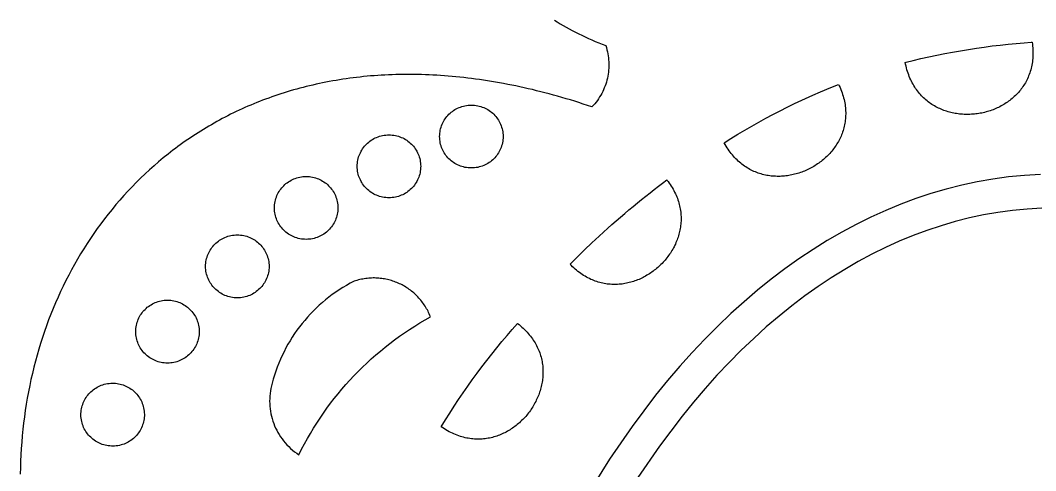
# Model space of a CAD drawing. Extents: x -250 to 250, y -370 to 370.
# Drawn here: x -248.5 to -7.4, y 103 to 210 of the extents above; entities that cross this region are included whole.
import ezdxf

# ---------------------------------------------------------------- set-up
doc = ezdxf.new("R2010")
doc.units = 0
doc.header["$MEASUREMENT"] = 0
doc.layers.get('0').update_dxf_attribs({"linetype": 'CONTINUOUS'})
doc.layers.add('COUCHE_1', color=18, linetype='CONTINUOUS')

msp = doc.modelspace()

# ---------------------------------------------------------------- linework, layer by layer
for points in [[(-8.17, 204.34), (-8.13, 203.9), (-8.09, 203.46), (-8.07, 203.02), (-8.05, 202.59), (-8.05, 202.17), (-8.06, 201.75), (-8.08, 201.33), (-8.11, 200.93), (-8.15, 200.52), (-8.19, 200.13), (-8.25, 199.74), (-8.32, 199.35), (-8.4, 198.97), (-8.49, 198.6), (-8.59, 198.23), (-8.69, 197.87), (-8.81, 197.51), (-8.93, 197.16), (-9.07, 196.82), (-9.21, 196.48), (-9.36, 196.14), (-9.51, 195.82), (-9.68, 195.5), (-9.85, 195.18), (-10.03, 194.87), (-10.22, 194.57), (-10.42, 194.27), (-10.62, 193.98), (-10.83, 193.69), (-11.04, 193.42), (-11.27, 193.14), (-11.5, 192.88), (-11.73, 192.62), (-11.97, 192.36), (-12.22, 192.12), (-12.48, 191.88), (-12.74, 191.64), (-13, 191.41), (-13.27, 191.19), (-13.54, 190.97), (-13.82, 190.77), (-14.11, 190.56), (-14.4, 190.37), (-14.69, 190.18), (-14.99, 189.99), (-15.29, 189.82), (-15.6, 189.65), (-15.91, 189.49), (-16.22, 189.33), (-16.54, 189.18), (-16.86, 189.04), (-17.19, 188.9), (-17.51, 188.77), (-17.84, 188.65), (-18.17, 188.53), (-18.51, 188.42), (-18.85, 188.32), (-19.18, 188.23), (-19.53, 188.14), (-19.87, 188.06), (-20.21, 187.98), (-20.56, 187.92), (-20.91, 187.86), (-21.26, 187.81), (-21.61, 187.76), (-21.96, 187.72), (-22.31, 187.69), (-22.66, 187.67), (-23.01, 187.65), (-23.36, 187.64), (-23.72, 187.64), (-24.07, 187.64), (-24.42, 187.65), (-24.77, 187.67), (-25.12, 187.7), (-25.47, 187.74), (-25.82, 187.78), (-26.17, 187.83), (-26.51, 187.88), (-26.86, 187.95), (-27.2, 188.02), (-27.54, 188.1), (-27.88, 188.19), (-28.22, 188.28), (-28.56, 188.39), (-28.89, 188.5), (-29.22, 188.61), (-29.55, 188.74), (-29.87, 188.87), (-30.19, 189.02), (-30.51, 189.17), (-30.82, 189.32), (-31.13, 189.49), (-31.44, 189.66), (-31.74, 189.84), (-32.04, 190.03), (-32.34, 190.23), (-32.63, 190.43), (-32.91, 190.65), (-33.2, 190.87), (-33.47, 191.1), (-33.74, 191.33), (-34.01, 191.58), (-34.27, 191.83), (-34.52, 192.1), (-34.77, 192.37), (-35.01, 192.65), (-35.25, 192.93), (-35.48, 193.23), (-35.71, 193.53), (-35.92, 193.84), (-36.13, 194.16), (-36.34, 194.49), (-36.53, 194.83), (-36.72, 195.18), (-36.91, 195.53), (-37.08, 195.89), (-37.25, 196.27), (-37.41, 196.65), (-37.56, 197.04), (-37.7, 197.43), (-37.83, 197.84), (-37.96, 198.25), (-38.08, 198.68), (-38.18, 199.11), (-38.28, 199.55), (-38.37, 200), (-38.17, 200.05), (-36.51, 200.46), (-34.64, 200.91), (-32.77, 201.33), (-30.89, 201.72), (-29.01, 202.1), (-27.13, 202.46), (-25.25, 202.79), (-23.37, 203.1), (-21.48, 203.39), (-19.6, 203.66), (-17.71, 203.91), (-15.81, 204.13), (-13.92, 204.33), (-12.03, 204.51), (-10.13, 204.66), (-8.46, 204.78), (-8.23, 204.79)], [(-54.04, 194.42), (-53.85, 194.01), (-53.68, 193.6), (-53.52, 193.2), (-53.38, 192.79), (-53.24, 192.39), (-53.12, 191.99), (-53.01, 191.59), (-52.91, 191.19), (-52.82, 190.8), (-52.75, 190.41), (-52.68, 190.02), (-52.63, 189.63), (-52.58, 189.24), (-52.55, 188.86), (-52.53, 188.48), (-52.52, 188.1), (-52.52, 187.73), (-52.53, 187.36), (-52.55, 186.99), (-52.57, 186.62), (-52.61, 186.26), (-52.66, 185.9), (-52.72, 185.54), (-52.78, 185.19), (-52.86, 184.84), (-52.95, 184.49), (-53.04, 184.15), (-53.14, 183.81), (-53.25, 183.47), (-53.37, 183.14), (-53.5, 182.81), (-53.63, 182.49), (-53.78, 182.17), (-53.93, 181.85), (-54.09, 181.54), (-54.25, 181.23), (-54.43, 180.93), (-54.61, 180.63), (-54.8, 180.34), (-54.99, 180.04), (-55.19, 179.76), (-55.4, 179.48), (-55.61, 179.2), (-55.83, 178.93), (-56.06, 178.66), (-56.29, 178.4), (-56.53, 178.15), (-56.78, 177.9), (-57.03, 177.65), (-57.28, 177.41), (-57.54, 177.17), (-57.81, 176.94), (-58.08, 176.72), (-58.35, 176.5), (-58.63, 176.29), (-58.92, 176.08), (-59.21, 175.88), (-59.5, 175.68), (-59.8, 175.49), (-60.1, 175.31), (-60.4, 175.13), (-60.71, 174.96), (-61.02, 174.8), (-61.34, 174.64), (-61.65, 174.49), (-61.98, 174.34), (-62.3, 174.2), (-62.63, 174.07), (-62.96, 173.94), (-63.29, 173.83), (-63.62, 173.71), (-63.96, 173.61), (-64.3, 173.51), (-64.64, 173.42), (-64.98, 173.34), (-65.32, 173.26), (-65.67, 173.19), (-66.01, 173.13), (-66.36, 173.08), (-66.71, 173.03), (-67.06, 173), (-67.41, 172.97), (-67.75, 172.94), (-68.11, 172.93), (-68.46, 172.92), (-68.81, 172.93), (-69.16, 172.94), (-69.51, 172.95), (-69.86, 172.98), (-70.21, 173.01), (-70.55, 173.06), (-70.9, 173.11), (-71.25, 173.17), (-71.59, 173.24), (-71.94, 173.32), (-72.28, 173.4), (-72.62, 173.5), (-72.96, 173.6), (-73.3, 173.72), (-73.64, 173.84), (-73.97, 173.97), (-74.3, 174.12), (-74.63, 174.27), (-74.96, 174.43), (-75.28, 174.6), (-75.6, 174.78), (-75.92, 174.97), (-76.23, 175.17), (-76.54, 175.38), (-76.85, 175.59), (-77.15, 175.82), (-77.45, 176.06), (-77.75, 176.31), (-78.04, 176.57), (-78.33, 176.84), (-78.61, 177.12), (-78.89, 177.41), (-79.16, 177.72), (-79.43, 178.03), (-79.7, 178.35), (-79.96, 178.68), (-80.21, 179.03), (-80.46, 179.38), (-80.7, 179.75), (-80.94, 180.13), (-81.17, 180.52), (-81.39, 180.92), (-79.76, 181.94), (-78.12, 182.94), (-76.47, 183.92), (-74.82, 184.88), (-73.15, 185.82), (-71.47, 186.74), (-69.79, 187.64), (-68.09, 188.52), (-66.39, 189.38), (-64.68, 190.22), (-62.96, 191.04), (-61.23, 191.84), (-60.3, 192.26), (-58.47, 193.05), (-56.07, 194.04), (-54.21, 194.78)], [(-94.97, 172.04), (-94.7, 171.69), (-94.44, 171.33), (-94.19, 170.98), (-93.96, 170.62), (-93.73, 170.26), (-93.52, 169.9), (-93.32, 169.54), (-93.14, 169.18), (-92.96, 168.82), (-92.79, 168.45), (-92.64, 168.09), (-92.5, 167.73), (-92.37, 167.36), (-92.25, 167), (-92.14, 166.63), (-92.04, 166.27), (-91.95, 165.9), (-91.88, 165.54), (-91.81, 165.18), (-91.75, 164.81), (-91.7, 164.45), (-91.67, 164.09), (-91.64, 163.73), (-91.62, 163.37), (-91.61, 163.01), (-91.62, 162.65), (-91.63, 162.3), (-91.65, 161.94), (-91.68, 161.59), (-91.71, 161.24), (-91.76, 160.89), (-91.82, 160.54), (-91.88, 160.19), (-91.95, 159.85), (-92.03, 159.51), (-92.12, 159.17), (-92.22, 158.83), (-92.32, 158.5), (-92.44, 158.16), (-92.56, 157.83), (-92.68, 157.51), (-92.82, 157.19), (-92.96, 156.86), (-93.11, 156.55), (-93.27, 156.23), (-93.43, 155.92), (-93.6, 155.62), (-93.78, 155.31), (-93.97, 155.01), (-94.16, 154.72), (-94.35, 154.43), (-94.56, 154.14), (-94.76, 153.86), (-94.98, 153.58), (-95.2, 153.3), (-95.43, 153.03), (-95.66, 152.77), (-95.9, 152.51), (-96.14, 152.25), (-96.39, 152), (-96.64, 151.76), (-96.9, 151.52), (-97.16, 151.28), (-97.43, 151.05), (-97.7, 150.83), (-97.98, 150.61), (-98.26, 150.4), (-98.54, 150.19), (-98.83, 149.99), (-99.13, 149.8), (-99.42, 149.61), (-99.73, 149.43), (-100.03, 149.25), (-100.34, 149.08), (-100.65, 148.92), (-100.96, 148.76), (-101.28, 148.61), (-101.6, 148.47), (-101.93, 148.34), (-102.25, 148.21), (-102.58, 148.09), (-102.91, 147.98), (-103.24, 147.87), (-103.58, 147.78), (-103.92, 147.69), (-104.26, 147.61), (-104.6, 147.53), (-104.94, 147.47), (-105.29, 147.41), (-105.63, 147.36), (-105.98, 147.32), (-106.33, 147.29), (-106.68, 147.27), (-107.03, 147.25), (-107.38, 147.25), (-107.74, 147.25), (-108.09, 147.27), (-108.44, 147.29), (-108.8, 147.32), (-109.15, 147.36), (-109.51, 147.41), (-109.86, 147.47), (-110.22, 147.54), (-110.57, 147.62), (-110.92, 147.71), (-111.28, 147.81), (-111.63, 147.92), (-111.98, 148.04), (-112.33, 148.18), (-112.68, 148.32), (-113.03, 148.47), (-113.38, 148.63), (-113.73, 148.81), (-114.07, 148.99), (-114.41, 149.19), (-114.75, 149.4), (-115.09, 149.62), (-115.43, 149.85), (-115.77, 150.09), (-116.1, 150.35), (-116.43, 150.61), (-116.76, 150.89), (-117.08, 151.18), (-117.41, 151.48), (-117.73, 151.8), (-117.98, 152.06), (-116.28, 153.76), (-114.56, 155.44), (-112.82, 157.11), (-111.06, 158.75), (-110.05, 159.68), (-109.04, 160.59), (-108.03, 161.49), (-107.02, 162.38), (-106.01, 163.26), (-105, 164.12), (-104, 164.97), (-102.99, 165.81), (-101.99, 166.63), (-100.98, 167.45), (-99.98, 168.25), (-98.98, 169.04), (-97.98, 169.82), (-96.98, 170.58), (-95.99, 171.34), (-95, 172.08)], [(-130.09, 137.71), (-129.74, 137.42), (-129.41, 137.13), (-129.09, 136.84), (-128.77, 136.54), (-128.48, 136.24), (-128.19, 135.94), (-127.91, 135.63), (-127.65, 135.32), (-127.39, 135), (-127.15, 134.69), (-126.92, 134.37), (-126.7, 134.04), (-126.49, 133.72), (-126.29, 133.39), (-126.1, 133.06), (-125.92, 132.72), (-125.75, 132.39), (-125.6, 132.05), (-125.45, 131.71), (-125.31, 131.37), (-125.19, 131.03), (-125.07, 130.69), (-124.96, 130.34), (-124.86, 130), (-124.78, 129.65), (-124.7, 129.3), (-124.63, 128.95), (-124.57, 128.6), (-124.52, 128.25), (-124.48, 127.9), (-124.45, 127.55), (-124.43, 127.2), (-124.41, 126.85), (-124.41, 126.5), (-124.41, 126.15), (-124.42, 125.8), (-124.44, 125.45), (-124.47, 125.1), (-124.51, 124.75), (-124.55, 124.41), (-124.61, 124.06), (-124.67, 123.72), (-124.74, 123.38), (-124.81, 123.03), (-124.9, 122.69), (-124.99, 122.36), (-125.09, 122.02), (-125.2, 121.69), (-125.31, 121.36), (-125.43, 121.03), (-125.56, 120.7), (-125.7, 120.38), (-125.84, 120.06), (-125.99, 119.74), (-126.14, 119.42), (-126.31, 119.11), (-126.48, 118.8), (-126.65, 118.5), (-126.83, 118.19), (-127.02, 117.9), (-127.21, 117.6), (-127.41, 117.31), (-127.62, 117.02), (-127.83, 116.74), (-128.05, 116.46), (-128.27, 116.19), (-128.5, 115.92), (-128.74, 115.66), (-128.98, 115.4), (-129.22, 115.15), (-129.47, 114.9), (-129.72, 114.66), (-129.98, 114.42), (-130.25, 114.19), (-130.52, 113.96), (-130.79, 113.74), (-131.07, 113.52), (-131.35, 113.32), (-131.64, 113.11), (-131.93, 112.92), (-132.23, 112.73), (-132.53, 112.55), (-132.83, 112.37), (-133.14, 112.2), (-133.45, 112.04), (-133.76, 111.89), (-134.08, 111.74), (-134.4, 111.6), (-134.73, 111.47), (-135.06, 111.34), (-135.39, 111.23), (-135.72, 111.12), (-136.06, 111.02), (-136.4, 110.93), (-136.74, 110.85), (-137.09, 110.77), (-137.44, 110.7), (-137.79, 110.65), (-138.14, 110.6), (-138.5, 110.56), (-138.85, 110.53), (-139.21, 110.51), (-139.58, 110.5), (-139.94, 110.5), (-140.3, 110.51), (-140.67, 110.53), (-141.04, 110.55), (-141.41, 110.59), (-141.78, 110.64), (-142.15, 110.7), (-142.53, 110.77), (-142.9, 110.85), (-143.28, 110.95), (-143.66, 111.05), (-144.03, 111.16), (-144.41, 111.29), (-144.79, 111.42), (-145.17, 111.57), (-145.55, 111.73), (-145.93, 111.9), (-146.31, 112.09), (-146.69, 112.28), (-147.07, 112.49), (-147.45, 112.71), (-147.83, 112.95), (-148.21, 113.19), (-148.59, 113.45), (-147.58, 115.09), (-146.56, 116.71), (-145.52, 118.32), (-144.46, 119.92), (-143.39, 121.5), (-142.29, 123.08), (-141.19, 124.63), (-140.06, 126.17), (-138.92, 127.7), (-137.76, 129.22), (-136.58, 130.72), (-135.39, 132.2), (-134.18, 133.67), (-132.95, 135.13), (-131.71, 136.56), (-130.45, 137.99)]]:
    msp.add_lwpolyline(points, close=True)
for points in [[(-6.28, 173.37), (-10.07, 173.15), (-13.83, 172.79), (-17.57, 172.28), (-21.28, 171.63), (-24.97, 170.85), (-28.63, 169.92), (-32.27, 168.86), (-35.87, 167.66), (-39.45, 166.33), (-43, 164.86), (-46.52, 163.26), (-50.01, 161.53), (-53.47, 159.68), (-56.89, 157.69), (-60.28, 155.58), (-63.63, 153.34), (-66.94, 150.98), (-70.22, 148.49), (-73.45, 145.89), (-76.65, 143.16), (-79.8, 140.32), (-82.9, 137.36), (-85.96, 134.29), (-88.97, 131.1), (-91.94, 127.81), (-94.85, 124.4), (-97.68, 120.92), (-103.26, 113.54), (-108.59, 105.78), (-113.69, 97.63)], [(-5.97, 165.38), (-9.45, 165.17), (-12.91, 164.84), (-16.35, 164.37), (-19.76, 163.78), (-23.15, 163.05), (-26.53, 162.2), (-29.88, 161.22), (-33.22, 160.11), (-36.53, 158.88), (-39.82, 157.52), (-43.09, 156.03), (-46.34, 154.42), (-49.56, 152.69), (-52.76, 150.83), (-55.94, 148.86), (-59.08, 146.75), (-62.2, 144.53), (-65.29, 142.19), (-68.35, 139.73), (-71.37, 137.15), (-74.36, 134.45), (-77.31, 131.64), (-80.22, 128.72), (-83.09, 125.68), (-85.92, 122.53), (-88.7, 119.27), (-91.39, 115.98), (-96.77, 108.85), (-101.9, 101.39)]]:
    msp.add_lwpolyline(points)
at = {"layer": 'COUCHE_1'}
msp.add_lwpolyline([(-121.71, 210.04), (-121.02, 209.62), (-120.32, 209.2), (-119.62, 208.79), (-118.9, 208.39), (-118.17, 207.99), (-117.44, 207.6), (-116.69, 207.21), (-115.93, 206.83), (-115.17, 206.45), (-114.39, 206.08), (-113.6, 205.72), (-112.8, 205.36), (-111.99, 205.01), (-111.18, 204.66), (-110.35, 204.32), (-109.51, 203.99), (-109.36, 203.51), (-109.22, 203.03), (-109.11, 202.55), (-109.01, 202.07), (-108.92, 201.58), (-108.86, 201.09), (-108.81, 200.61), (-108.78, 200.12), (-108.76, 199.63), (-108.76, 199.15), (-108.78, 198.66), (-108.81, 198.18), (-108.86, 197.7), (-108.93, 197.22), (-109.01, 196.74), (-109.11, 196.27), (-109.22, 195.8), (-109.35, 195.33), (-109.5, 194.87), (-109.66, 194.41), (-109.84, 193.96), (-110.03, 193.51), (-110.23, 193.07), (-110.46, 192.64), (-110.69, 192.21), (-110.95, 191.79), (-111.21, 191.38), (-111.49, 190.97), (-111.79, 190.58), (-112.1, 190.19), (-112.43, 189.81), (-112.77, 189.44), (-113.8, 189.79), (-114.83, 190.12), (-115.86, 190.45), (-116.88, 190.77), (-117.9, 191.09), (-118.91, 191.39), (-119.93, 191.68), (-120.93, 191.97), (-121.94, 192.25), (-122.94, 192.52), (-123.94, 192.78), (-124.94, 193.04), (-125.93, 193.29), (-126.92, 193.53), (-127.91, 193.76), (-128.89, 193.98), (-129.87, 194.19), (-130.84, 194.4), (-131.82, 194.6), (-132.79, 194.79), (-133.75, 194.98), (-134.71, 195.15), (-135.67, 195.32), (-136.63, 195.48), (-137.58, 195.64), (-138.53, 195.78), (-139.47, 195.92), (-140.41, 196.05), (-141.35, 196.17), (-142.29, 196.29), (-143.22, 196.4), (-144.15, 196.5), (-145.07, 196.59), (-145.99, 196.68), (-146.91, 196.76), (-147.82, 196.83), (-148.73, 196.89), (-149.64, 196.95), (-150.54, 197), (-151.44, 197.04), (-152.34, 197.08), (-153.23, 197.11), (-154.12, 197.13), (-155, 197.14), (-155.88, 197.15), (-156.76, 197.15), (-157.64, 197.14), (-158.51, 197.13), (-159.37, 197.11), (-160.24, 197.08), (-161.1, 197.05), (-161.95, 197.01), (-162.81, 196.96), (-163.65, 196.9), (-164.5, 196.84), (-165.34, 196.78), (-166.18, 196.7), (-167.01, 196.62), (-167.84, 196.53), (-168.67, 196.44), (-169.49, 196.34), (-170.31, 196.23), (-171.13, 196.12), (-171.94, 196), (-172.75, 195.87), (-173.55, 195.74), (-174.35, 195.6), (-175.15, 195.45), (-175.94, 195.3), (-176.73, 195.15), (-177.51, 194.98), (-178.29, 194.81), (-179.07, 194.63), (-179.85, 194.45), (-180.62, 194.26), (-181.38, 194.07), (-182.14, 193.87), (-182.9, 193.66), (-183.65, 193.45), (-184.41, 193.23), (-185.15, 193.01), (-185.89, 192.78), (-186.63, 192.54), (-187.37, 192.3), (-188.1, 192.05), (-188.82, 191.8), (-189.55, 191.54), (-190.27, 191.28), (-190.98, 191.01), (-191.69, 190.73), (-192.4, 190.45), (-193.1, 190.16), (-193.8, 189.87), (-194.5, 189.57), (-195.19, 189.27), (-195.87, 188.96), (-196.56, 188.64), (-197.24, 188.32), (-197.91, 188), (-198.58, 187.67), (-199.25, 187.33), (-199.91, 186.99), (-200.57, 186.65), (-201.22, 186.3), (-201.87, 185.94), (-202.52, 185.58), (-203.16, 185.21), (-203.8, 184.84), (-204.43, 184.47), (-205.06, 184.08), (-205.69, 183.7), (-206.31, 183.31), (-206.93, 182.91), (-207.54, 182.51), (-208.15, 182.1), (-208.75, 181.69), (-209.35, 181.28), (-209.95, 180.86), (-210.54, 180.43), (-211.13, 180), (-211.71, 179.57), (-212.29, 179.13), (-213.44, 178.24), (-214.57, 177.33), (-215.68, 176.4), (-216.77, 175.46), (-217.85, 174.5), (-218.91, 173.52), (-219.95, 172.52), (-220.98, 171.51), (-221.98, 170.48), (-222.97, 169.43), (-223.94, 168.37), (-224.9, 167.3), (-225.84, 166.21), (-226.75, 165.1), (-227.65, 163.98), (-228.54, 162.84), (-229.4, 161.69), (-230.25, 160.53), (-231.08, 159.35), (-231.89, 158.16), (-232.68, 156.95), (-233.45, 155.73), (-234.21, 154.5), (-234.94, 153.26), (-235.66, 152), (-236.36, 150.73), (-237.04, 149.45), (-237.7, 148.16), (-238.34, 146.86), (-238.97, 145.55), (-239.57, 144.22), (-240.16, 142.89), (-240.72, 141.54), (-241.27, 140.18), (-241.8, 138.82), (-242.31, 137.44), (-242.79, 136.06), (-243.26, 134.67), (-243.71, 133.26), (-244.14, 131.85), (-244.56, 130.43), (-244.95, 129), (-245.32, 127.57), (-245.67, 126.13), (-246, 124.68), (-246.31, 123.22), (-246.6, 121.75), (-246.87, 120.28), (-247.13, 118.8), (-247.36, 117.32), (-247.57, 115.83), (-247.76, 114.34), (-247.93, 112.84), (-248.07, 111.33), (-248.2, 109.82), (-248.31, 108.31), (-248.4, 106.79), (-248.46, 105.26), (-248.51, 103.74), (-248.53, 102.21)], dxfattribs=at)
for points in [[(-141.41, 189.87), (-141.03, 189.86), (-140.64, 189.83), (-140.27, 189.78), (-139.9, 189.72), (-139.53, 189.63), (-139.17, 189.53), (-138.82, 189.41), (-138.48, 189.28), (-138.15, 189.13), (-137.82, 188.97), (-137.51, 188.79), (-137.2, 188.59), (-136.91, 188.38), (-136.62, 188.16), (-136.35, 187.93), (-136.09, 187.68), (-135.84, 187.42), (-135.6, 187.15), (-135.38, 186.87), (-135.17, 186.57), (-134.97, 186.27), (-134.79, 185.96), (-134.62, 185.63), (-134.47, 185.3), (-134.34, 184.96), (-134.22, 184.62), (-134.12, 184.26), (-134.03, 183.9), (-133.97, 183.53), (-133.92, 183.16), (-133.89, 182.78), (-133.88, 182.39), (-133.89, 182.01), (-133.92, 181.63), (-133.97, 181.26), (-134.03, 180.89), (-134.12, 180.53), (-134.22, 180.17), (-134.34, 179.82), (-134.47, 179.49), (-134.62, 179.15), (-134.79, 178.83), (-134.97, 178.52), (-135.17, 178.22), (-135.38, 177.92), (-135.6, 177.64), (-135.84, 177.37), (-136.09, 177.11), (-136.35, 176.86), (-136.62, 176.63), (-136.91, 176.41), (-137.2, 176.2), (-137.51, 176), (-137.82, 175.82), (-138.15, 175.66), (-138.48, 175.51), (-138.82, 175.37), (-139.17, 175.26), (-139.53, 175.16), (-139.9, 175.07), (-140.27, 175.01), (-140.64, 174.96), (-141.03, 174.93), (-141.41, 174.92), (-141.8, 174.93), (-142.19, 174.96), (-142.56, 175.01), (-142.93, 175.07), (-143.3, 175.16), (-143.66, 175.26), (-144.01, 175.37), (-144.35, 175.51), (-144.68, 175.66), (-145.01, 175.82), (-145.32, 176), (-145.63, 176.2), (-145.92, 176.41), (-146.21, 176.63), (-146.48, 176.86), (-146.74, 177.11), (-146.99, 177.37), (-147.23, 177.64), (-147.45, 177.92), (-147.66, 178.22), (-147.86, 178.52), (-148.04, 178.83), (-148.21, 179.15), (-148.36, 179.49), (-148.49, 179.82), (-148.61, 180.17), (-148.71, 180.53), (-148.8, 180.89), (-148.86, 181.26), (-148.91, 181.63), (-148.94, 182.01), (-148.95, 182.39), (-148.94, 182.78), (-148.91, 183.16), (-148.86, 183.53), (-148.8, 183.9), (-148.71, 184.26), (-148.61, 184.62), (-148.49, 184.96), (-148.36, 185.3), (-148.21, 185.63), (-148.04, 185.96), (-147.86, 186.27), (-147.66, 186.57), (-147.45, 186.87), (-147.23, 187.15), (-146.99, 187.42), (-146.74, 187.68), (-146.48, 187.93), (-146.21, 188.16), (-145.92, 188.38), (-145.63, 188.59), (-145.32, 188.79), (-145.01, 188.97), (-144.68, 189.13), (-144.35, 189.28), (-144.01, 189.41), (-143.66, 189.53), (-143.3, 189.63), (-142.93, 189.72), (-142.56, 189.78), (-142.19, 189.83), (-141.8, 189.86)], [(-160.98, 182.79), (-160.6, 182.78), (-160.21, 182.75), (-159.84, 182.7), (-159.47, 182.64), (-159.1, 182.55), (-158.74, 182.45), (-158.39, 182.34), (-158.05, 182.2), (-157.72, 182.05), (-157.39, 181.89), (-157.08, 181.71), (-156.77, 181.51), (-156.48, 181.3), (-156.19, 181.08), (-155.92, 180.85), (-155.66, 180.6), (-155.41, 180.34), (-155.17, 180.07), (-154.95, 179.79), (-154.74, 179.49), (-154.54, 179.19), (-154.36, 178.88), (-154.19, 178.56), (-154.04, 178.22), (-153.91, 177.89), (-153.79, 177.54), (-153.69, 177.18), (-153.6, 176.82), (-153.54, 176.45), (-153.49, 176.08), (-153.46, 175.7), (-153.45, 175.32), (-153.46, 174.93), (-153.49, 174.55), (-153.54, 174.18), (-153.6, 173.81), (-153.69, 173.45), (-153.79, 173.09), (-153.91, 172.75), (-154.04, 172.41), (-154.19, 172.08), (-154.36, 171.75), (-154.54, 171.44), (-154.74, 171.14), (-154.95, 170.84), (-155.17, 170.56), (-155.41, 170.29), (-155.66, 170.03), (-155.92, 169.78), (-156.19, 169.55), (-156.48, 169.33), (-156.77, 169.12), (-157.08, 168.92), (-157.39, 168.74), (-157.72, 168.58), (-158.05, 168.43), (-158.39, 168.3), (-158.74, 168.18), (-159.1, 168.08), (-159.47, 167.99), (-159.84, 167.93), (-160.21, 167.88), (-160.6, 167.85), (-160.98, 167.84), (-161.37, 167.85), (-161.75, 167.88), (-162.13, 167.93), (-162.5, 167.99), (-162.87, 168.08), (-163.23, 168.18), (-163.58, 168.3), (-163.92, 168.43), (-164.25, 168.58), (-164.58, 168.74), (-164.89, 168.92), (-165.2, 169.12), (-165.49, 169.33), (-165.78, 169.55), (-166.05, 169.78), (-166.31, 170.03), (-166.56, 170.29), (-166.8, 170.56), (-167.02, 170.84), (-167.23, 171.14), (-167.43, 171.44), (-167.61, 171.75), (-167.78, 172.08), (-167.93, 172.41), (-168.06, 172.75), (-168.18, 173.09), (-168.28, 173.45), (-168.37, 173.81), (-168.43, 174.18), (-168.48, 174.55), (-168.51, 174.93), (-168.52, 175.32), (-168.51, 175.7), (-168.48, 176.08), (-168.43, 176.45), (-168.37, 176.82), (-168.28, 177.18), (-168.18, 177.54), (-168.06, 177.89), (-167.93, 178.22), (-167.78, 178.56), (-167.61, 178.88), (-167.43, 179.19), (-167.23, 179.49), (-167.02, 179.79), (-166.8, 180.07), (-166.56, 180.34), (-166.31, 180.6), (-166.05, 180.85), (-165.78, 181.08), (-165.49, 181.3), (-165.2, 181.51), (-164.89, 181.71), (-164.58, 181.89), (-164.25, 182.05), (-163.92, 182.2), (-163.58, 182.34), (-163.23, 182.45), (-162.87, 182.55), (-162.5, 182.64), (-162.13, 182.7), (-161.75, 182.75), (-161.37, 182.78)], [(-180.64, 172.91), (-180.26, 172.9), (-179.87, 172.88), (-179.5, 172.83), (-179.13, 172.76), (-178.76, 172.68), (-178.4, 172.58), (-178.05, 172.46), (-177.71, 172.33), (-177.38, 172.18), (-177.05, 172.01), (-176.74, 171.83), (-176.43, 171.64), (-176.14, 171.43), (-175.85, 171.21), (-175.58, 170.97), (-175.32, 170.72), (-175.07, 170.47), (-174.83, 170.19), (-174.61, 169.91), (-174.4, 169.62), (-174.2, 169.32), (-174.02, 169), (-173.85, 168.68), (-173.7, 168.35), (-173.57, 168.01), (-173.45, 167.66), (-173.35, 167.31), (-173.26, 166.95), (-173.2, 166.58), (-173.15, 166.2), (-173.12, 165.82), (-173.11, 165.44), (-173.12, 165.06), (-173.15, 164.68), (-173.2, 164.3), (-173.26, 163.93), (-173.35, 163.57), (-173.45, 163.22), (-173.57, 162.87), (-173.7, 162.53), (-173.85, 162.2), (-174.02, 161.88), (-174.2, 161.56), (-174.4, 161.26), (-174.61, 160.97), (-174.83, 160.69), (-175.07, 160.41), (-175.32, 160.16), (-175.58, 159.91), (-175.85, 159.67), (-176.14, 159.45), (-176.43, 159.24), (-176.74, 159.05), (-177.05, 158.87), (-177.38, 158.7), (-177.71, 158.55), (-178.05, 158.42), (-178.4, 158.3), (-178.76, 158.2), (-179.13, 158.12), (-179.5, 158.05), (-179.87, 158), (-180.26, 157.98), (-180.64, 157.97), (-181.03, 157.98), (-181.41, 158), (-181.79, 158.05), (-182.16, 158.12), (-182.53, 158.2), (-182.88, 158.3), (-183.23, 158.42), (-183.58, 158.55), (-183.91, 158.7), (-184.24, 158.87), (-184.55, 159.05), (-184.86, 159.24), (-185.15, 159.45), (-185.44, 159.67), (-185.71, 159.91), (-185.97, 160.16), (-186.22, 160.41), (-186.46, 160.69), (-186.68, 160.97), (-186.89, 161.26), (-187.09, 161.56), (-187.27, 161.88), (-187.44, 162.2), (-187.59, 162.53), (-187.72, 162.87), (-187.84, 163.22), (-187.94, 163.57), (-188.03, 163.93), (-188.09, 164.3), (-188.14, 164.68), (-188.17, 165.06), (-188.18, 165.44), (-188.17, 165.82), (-188.14, 166.2), (-188.09, 166.58), (-188.03, 166.95), (-187.94, 167.31), (-187.84, 167.66), (-187.72, 168.01), (-187.59, 168.35), (-187.44, 168.68), (-187.27, 169), (-187.09, 169.32), (-186.89, 169.62), (-186.68, 169.91), (-186.46, 170.19), (-186.22, 170.47), (-185.97, 170.72), (-185.71, 170.97), (-185.44, 171.21), (-185.15, 171.43), (-184.86, 171.64), (-184.55, 171.83), (-184.24, 172.01), (-183.91, 172.18), (-183.58, 172.33), (-183.23, 172.46), (-182.88, 172.58), (-182.53, 172.68), (-182.16, 172.76), (-181.79, 172.83), (-181.41, 172.88), (-181.03, 172.9)], [(-197, 159.02), (-196.61, 159.01), (-196.23, 158.98), (-195.85, 158.94), (-195.48, 158.87), (-195.11, 158.79), (-194.76, 158.69), (-194.41, 158.57), (-194.06, 158.44), (-193.73, 158.29), (-193.4, 158.12), (-193.09, 157.94), (-192.78, 157.75), (-192.49, 157.54), (-192.2, 157.32), (-191.93, 157.08), (-191.67, 156.83), (-191.42, 156.57), (-191.18, 156.3), (-190.96, 156.02), (-190.75, 155.73), (-190.55, 155.42), (-190.37, 155.11), (-190.2, 154.79), (-190.05, 154.46), (-189.92, 154.12), (-189.8, 153.77), (-189.7, 153.42), (-189.61, 153.06), (-189.55, 152.69), (-189.5, 152.31), (-189.47, 151.93), (-189.46, 151.55), (-189.47, 151.16), (-189.5, 150.79), (-189.55, 150.41), (-189.61, 150.04), (-189.7, 149.68), (-189.8, 149.33), (-189.92, 148.98), (-190.05, 148.64), (-190.2, 148.31), (-190.37, 147.99), (-190.55, 147.67), (-190.75, 147.37), (-190.96, 147.08), (-191.18, 146.8), (-191.42, 146.52), (-191.67, 146.26), (-191.93, 146.02), (-192.2, 145.78), (-192.49, 145.56), (-192.78, 145.35), (-193.09, 145.16), (-193.4, 144.98), (-193.73, 144.81), (-194.06, 144.66), (-194.41, 144.53), (-194.76, 144.41), (-195.11, 144.31), (-195.48, 144.23), (-195.85, 144.16), (-196.23, 144.11), (-196.61, 144.09), (-197, 144.08), (-197.38, 144.09), (-197.77, 144.11), (-198.14, 144.16), (-198.51, 144.23), (-198.88, 144.31), (-199.24, 144.41), (-199.59, 144.53), (-199.93, 144.66), (-200.26, 144.81), (-200.59, 144.98), (-200.9, 145.16), (-201.21, 145.35), (-201.5, 145.56), (-201.79, 145.78), (-202.06, 146.02), (-202.32, 146.26), (-202.57, 146.52), (-202.81, 146.8), (-203.03, 147.08), (-203.24, 147.37), (-203.44, 147.67), (-203.62, 147.99), (-203.79, 148.31), (-203.94, 148.64), (-204.07, 148.98), (-204.19, 149.33), (-204.29, 149.68), (-204.38, 150.04), (-204.44, 150.41), (-204.49, 150.79), (-204.52, 151.16), (-204.53, 151.55), (-204.52, 151.93), (-204.49, 152.31), (-204.44, 152.69), (-204.38, 153.06), (-204.29, 153.42), (-204.19, 153.77), (-204.07, 154.12), (-203.94, 154.46), (-203.79, 154.79), (-203.62, 155.11), (-203.44, 155.42), (-203.24, 155.73), (-203.03, 156.02), (-202.81, 156.3), (-202.57, 156.57), (-202.32, 156.83), (-202.06, 157.08), (-201.79, 157.32), (-201.5, 157.54), (-201.21, 157.75), (-200.9, 157.94), (-200.59, 158.12), (-200.26, 158.29), (-199.93, 158.44), (-199.59, 158.57), (-199.24, 158.69), (-198.88, 158.79), (-198.51, 158.87), (-198.14, 158.94), (-197.77, 158.98), (-197.38, 159.01)], [(-169.28, 148.01), (-170.18, 147.54), (-171.06, 147.04), (-171.93, 146.52), (-172.78, 145.98), (-173.62, 145.42), (-174.44, 144.83), (-175.24, 144.23), (-176.02, 143.61), (-176.79, 142.97), (-177.54, 142.31), (-178.27, 141.63), (-178.98, 140.93), (-179.67, 140.21), (-180.34, 139.48), (-180.99, 138.73), (-181.62, 137.96), (-182.24, 137.18), (-182.83, 136.38), (-183.4, 135.57), (-183.94, 134.74), (-184.47, 133.89), (-184.97, 133.04), (-185.45, 132.16), (-185.91, 131.28), (-186.35, 130.38), (-186.76, 129.47), (-187.15, 128.55), (-187.51, 127.62), (-187.85, 126.67), (-188.17, 125.71), (-188.46, 124.75), (-188.72, 123.77), (-188.88, 123.17), (-189.02, 122.56), (-189.13, 121.96), (-189.22, 121.35), (-189.28, 120.74), (-189.31, 120.13), (-189.32, 119.53), (-189.31, 118.92), (-189.27, 118.32), (-189.21, 117.73), (-189.13, 117.13), (-189.02, 116.54), (-188.89, 115.96), (-188.73, 115.38), (-188.56, 114.81), (-188.36, 114.25), (-188.14, 113.7), (-187.9, 113.15), (-187.63, 112.61), (-187.35, 112.09), (-187.04, 111.57), (-186.72, 111.07), (-186.37, 110.57), (-186, 110.09), (-185.62, 109.63), (-185.21, 109.18), (-184.78, 108.74), (-184.34, 108.32), (-183.87, 107.91), (-183.39, 107.53), (-182.89, 107.16), (-182.37, 106.8), (-181.72, 108.09), (-181.05, 109.37), (-180.35, 110.63), (-179.64, 111.88), (-178.89, 113.11), (-178.13, 114.32), (-177.34, 115.52), (-176.53, 116.71), (-175.7, 117.88), (-174.85, 119.03), (-173.98, 120.16), (-173.08, 121.28), (-172.16, 122.38), (-171.23, 123.46), (-170.27, 124.52), (-169.29, 125.57), (-168.29, 126.6), (-167.28, 127.6), (-166.24, 128.59), (-165.18, 129.56), (-164.11, 130.51), (-163.02, 131.44), (-161.91, 132.35), (-160.78, 133.24), (-159.63, 134.11), (-158.47, 134.95), (-157.29, 135.78), (-156.09, 136.58), (-154.87, 137.36), (-153.64, 138.12), (-152.4, 138.86), (-151.13, 139.57), (-151.27, 139.91), (-151.41, 140.24), (-151.56, 140.56), (-151.71, 140.88), (-151.87, 141.2), (-152.04, 141.5), (-152.22, 141.81), (-152.4, 142.11), (-152.59, 142.4), (-152.79, 142.69), (-152.99, 142.97), (-153.2, 143.24), (-153.42, 143.51), (-153.64, 143.77), (-153.87, 144.03), (-154.1, 144.28), (-154.34, 144.53), (-154.58, 144.77), (-154.83, 145), (-155.08, 145.23), (-155.34, 145.45), (-155.61, 145.66), (-155.88, 145.87), (-156.15, 146.07), (-156.43, 146.26), (-156.71, 146.45), (-156.99, 146.63), (-157.28, 146.81), (-157.58, 146.97), (-157.88, 147.13), (-158.18, 147.29), (-158.48, 147.43), (-158.79, 147.57), (-159.1, 147.7), (-159.42, 147.83), (-159.74, 147.95), (-160.06, 148.06), (-160.38, 148.16), (-160.7, 148.25), (-161.03, 148.34), (-161.36, 148.42), (-161.7, 148.49), (-162.03, 148.56), (-162.37, 148.62), (-162.7, 148.66), (-163.04, 148.7), (-163.39, 148.74), (-163.73, 148.76), (-164.07, 148.78), (-164.42, 148.79), (-164.76, 148.79), (-165.11, 148.78), (-165.46, 148.76), (-165.8, 148.74), (-166.15, 148.7), (-166.5, 148.66), (-166.85, 148.61), (-167.2, 148.55), (-167.54, 148.48), (-167.89, 148.41), (-168.24, 148.32), (-168.59, 148.23), (-168.93, 148.12)], [(-213.58, 143.53), (-213.2, 143.52), (-212.81, 143.49), (-212.44, 143.44), (-212.06, 143.37), (-211.7, 143.29), (-211.34, 143.19), (-210.99, 143.07), (-210.65, 142.94), (-210.32, 142.79), (-209.99, 142.62), (-209.68, 142.44), (-209.37, 142.25), (-209.08, 142.04), (-208.79, 141.82), (-208.52, 141.58), (-208.26, 141.34), (-208.01, 141.08), (-207.77, 140.81), (-207.55, 140.52), (-207.34, 140.23), (-207.14, 139.93), (-206.96, 139.61), (-206.79, 139.29), (-206.64, 138.96), (-206.51, 138.62), (-206.39, 138.27), (-206.29, 137.92), (-206.2, 137.56), (-206.14, 137.19), (-206.09, 136.82), (-206.06, 136.44), (-206.05, 136.05), (-206.06, 135.67), (-206.09, 135.29), (-206.14, 134.91), (-206.2, 134.55), (-206.29, 134.18), (-206.39, 133.83), (-206.51, 133.48), (-206.64, 133.14), (-206.79, 132.81), (-206.96, 132.49), (-207.14, 132.18), (-207.34, 131.87), (-207.55, 131.58), (-207.77, 131.3), (-208.01, 131.03), (-208.26, 130.77), (-208.52, 130.52), (-208.79, 130.28), (-209.08, 130.06), (-209.37, 129.85), (-209.68, 129.66), (-209.99, 129.48), (-210.32, 129.31), (-210.65, 129.17), (-210.99, 129.03), (-211.34, 128.91), (-211.7, 128.81), (-212.06, 128.73), (-212.44, 128.66), (-212.81, 128.62), (-213.2, 128.59), (-213.58, 128.58), (-213.97, 128.59), (-214.35, 128.62), (-214.73, 128.66), (-215.1, 128.73), (-215.47, 128.81), (-215.82, 128.91), (-216.17, 129.03), (-216.52, 129.17), (-216.85, 129.31), (-217.17, 129.48), (-217.49, 129.66), (-217.8, 129.85), (-218.09, 130.06), (-218.38, 130.28), (-218.65, 130.52), (-218.91, 130.77), (-219.16, 131.03), (-219.4, 131.3), (-219.62, 131.58), (-219.83, 131.87), (-220.03, 132.18), (-220.21, 132.49), (-220.38, 132.81), (-220.53, 133.14), (-220.66, 133.48), (-220.78, 133.83), (-220.88, 134.18), (-220.96, 134.55), (-221.03, 134.91), (-221.08, 135.29), (-221.11, 135.67), (-221.12, 136.05), (-221.11, 136.44), (-221.08, 136.82), (-221.03, 137.19), (-220.96, 137.56), (-220.88, 137.92), (-220.78, 138.27), (-220.66, 138.62), (-220.53, 138.96), (-220.38, 139.29), (-220.21, 139.61), (-220.03, 139.93), (-219.83, 140.23), (-219.62, 140.52), (-219.4, 140.81), (-219.16, 141.08), (-218.91, 141.34), (-218.65, 141.58), (-218.38, 141.82), (-218.09, 142.04), (-217.8, 142.25), (-217.49, 142.44), (-217.17, 142.62), (-216.85, 142.79), (-216.52, 142.94), (-216.17, 143.07), (-215.82, 143.19), (-215.47, 143.29), (-215.1, 143.37), (-214.73, 143.44), (-214.35, 143.49), (-213.97, 143.52)], [(-227.83, 123.7), (-227.44, 123.75), (-227.06, 123.79), (-226.68, 123.8), (-226.3, 123.8), (-225.93, 123.77), (-225.56, 123.73), (-225.2, 123.67), (-224.84, 123.6), (-224.48, 123.5), (-224.13, 123.39), (-223.79, 123.27), (-223.46, 123.12), (-223.13, 122.97), (-222.82, 122.79), (-222.51, 122.6), (-222.21, 122.4), (-221.92, 122.19), (-221.64, 121.96), (-221.38, 121.72), (-221.12, 121.46), (-220.88, 121.19), (-220.65, 120.91), (-220.43, 120.62), (-220.23, 120.32), (-220.04, 120.01), (-219.86, 119.68), (-219.7, 119.35), (-219.56, 119.01), (-219.44, 118.65), (-219.33, 118.29), (-219.24, 117.92), (-219.16, 117.55), (-219.11, 117.16), (-219.08, 116.79), (-219.06, 116.41), (-219.07, 116.03), (-219.09, 115.66), (-219.13, 115.3), (-219.19, 114.94), (-219.27, 114.58), (-219.36, 114.23), (-219.48, 113.88), (-219.6, 113.55), (-219.75, 113.21), (-219.91, 112.89), (-220.08, 112.58), (-220.27, 112.27), (-220.47, 111.97), (-220.69, 111.69), (-220.92, 111.41), (-221.17, 111.15), (-221.42, 110.89), (-221.69, 110.65), (-221.97, 110.42), (-222.27, 110.21), (-222.57, 110.01), (-222.89, 109.82), (-223.21, 109.65), (-223.55, 109.49), (-223.9, 109.35), (-224.25, 109.22), (-224.62, 109.12), (-224.99, 109.03), (-225.37, 108.95), (-225.75, 108.9), (-226.14, 108.87), (-226.52, 108.85), (-226.89, 108.86), (-227.27, 108.88), (-227.64, 108.92), (-228, 108.98), (-228.36, 109.06), (-228.71, 109.15), (-229.06, 109.26), (-229.4, 109.39), (-229.74, 109.53), (-230.06, 109.69), (-230.38, 109.86), (-230.69, 110.05), (-230.99, 110.25), (-231.27, 110.47), (-231.55, 110.7), (-231.82, 110.94), (-232.08, 111.19), (-232.32, 111.46), (-232.55, 111.74), (-232.77, 112.03), (-232.97, 112.33), (-233.16, 112.65), (-233.33, 112.97), (-233.49, 113.3), (-233.63, 113.65), (-233.76, 114), (-233.87, 114.36), (-233.96, 114.73), (-234.03, 115.11), (-234.09, 115.49), (-234.12, 115.87), (-234.13, 116.25), (-234.13, 116.62), (-234.1, 116.99), (-234.06, 117.36), (-234, 117.72), (-233.93, 118.08), (-233.83, 118.43), (-233.72, 118.77), (-233.59, 119.11), (-233.45, 119.44), (-233.29, 119.76), (-233.12, 120.08), (-232.93, 120.38), (-232.72, 120.68), (-232.51, 120.97), (-232.27, 121.24), (-232.03, 121.51), (-231.77, 121.76), (-231.5, 122), (-231.22, 122.23), (-230.93, 122.45), (-230.62, 122.65), (-230.31, 122.84), (-229.98, 123.01), (-229.64, 123.16), (-229.3, 123.31), (-228.94, 123.43), (-228.58, 123.54), (-228.21, 123.63)]]:
    msp.add_lwpolyline(points, close=True, dxfattribs=at)

doc.saveas('drawing.dxf')
